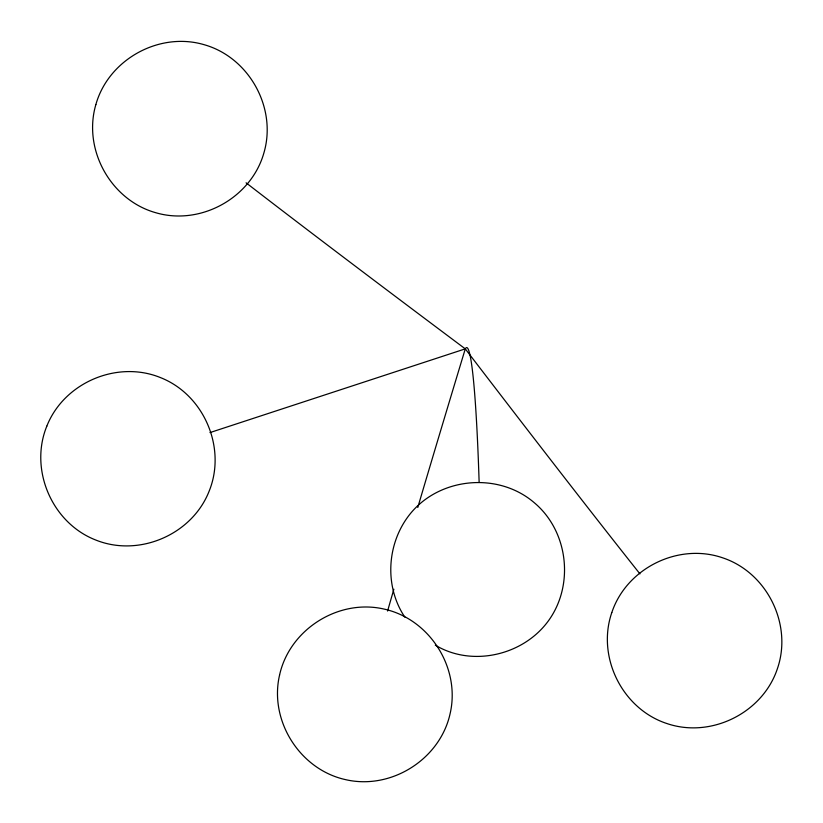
<?xml version="1.0" encoding="UTF-8"?>
<svg xmlns="http://www.w3.org/2000/svg" width="823" height="823" viewBox="0 0 823 823"><rect width="100%" height="100%" fill="white"/><g stroke="black" fill="none" stroke-linecap="round" stroke-linejoin="round"><path stroke-width="1.23" d="M209.968 432.589L465.283 348.87A498.254 7.973 52.8 0 0 639.934 573.868M435.295 645.139C470.221 666.291 518.449 656.487 544.6 625.675C574.958 590.07 570 532.399 534.014 502.493C498.409 472.135 440.737 477.083 410.831 513.068C386.861 542.038 383.785 585.76 404.854 617.157M479.13 482.134A285.766 14.691 90 0 0 465.283 348.87A492.308 6.923 36.6 0 1 246.087 182.809M387.582 611.047A491.969 6.635 -72.9 0 1 393.857 589.217M417.765 507.503A491.969 6.635 -72.9 0 1 465.283 348.87M279.583 675.004C268.936 720.567 299.788 769.546 345.485 779.618C391.048 790.265 440.027 759.413 450.099 713.716C460.736 668.153 429.884 619.174 384.197 609.102C338.623 598.455 289.655 629.307 279.583 675.004M95.849 104.614C82.681 149.508 110.745 200.133 155.814 212.735C200.709 225.903 251.334 197.839 263.936 152.78C277.114 107.875 249.04 57.26 203.981 44.648C159.076 31.48 108.461 59.544 95.849 104.614M611.787 612.61C596.521 656.836 622.167 708.726 666.589 723.438C710.815 738.715 762.705 713.057 777.416 668.636C792.693 624.41 767.036 572.52 722.625 557.809C678.389 542.532 626.509 568.189 611.787 612.61M46.818 426.149C29.103 469.46 51.818 522.698 95.355 539.867C138.655 557.582 191.893 534.868 209.073 491.341C226.788 448.031 204.063 394.793 160.536 377.623C117.236 359.908 63.999 382.623 46.818 426.149"/></g></svg>
